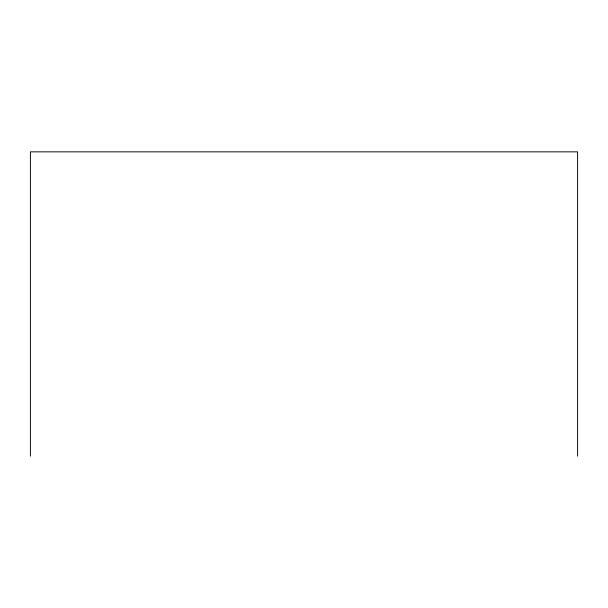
<?xml version="1.0" encoding="UTF-8"?>
<svg xmlns="http://www.w3.org/2000/svg" width="608" height="608" viewBox="0 0 608 608"><rect width="100%" height="100%" fill="white"/><g stroke="black" fill="none" stroke-linecap="round" stroke-linejoin="round"><path stroke-width="0.91" d="M577.6 456.152L577.6 151.848L30.4 151.848L30.4 456.152"/></g></svg>
